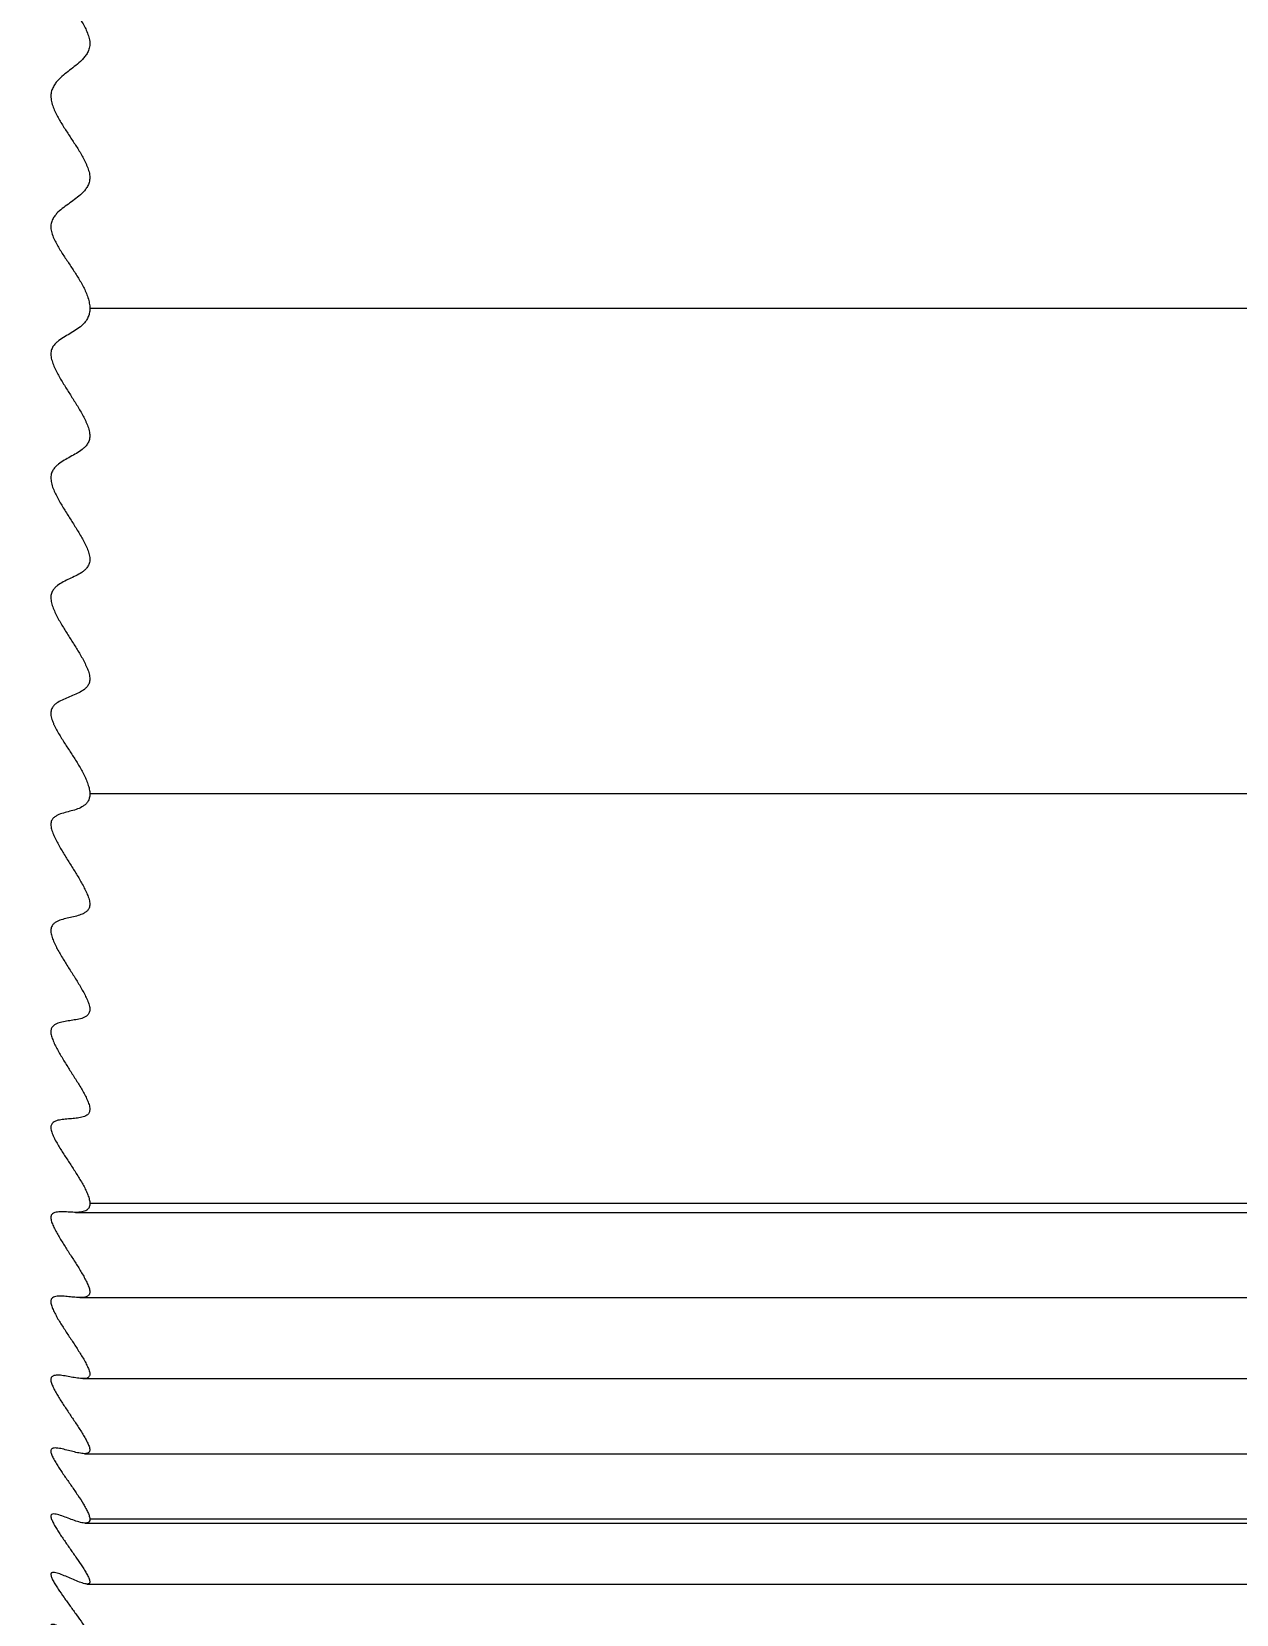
# Model space of a CAD drawing. Header units: millimetres. Extents: x -6909 to -4533, y -2578 to 782.
# Drawn here: x -5736.42 to -5726.48, y -1387.79 to -1374.73 of the extents above; entities that cross this region are included whole.
import ezdxf

# ---------------------------------------------------------------- set-up
doc = ezdxf.new("R2010")
doc.units = ezdxf.units.MM
doc.styles.get("Standard").update_dxf_attribs({"font": 'arial.ttf'})
doc.dimstyles.get("Standard").update_dxf_attribs({"dimtxt": 16, "dimasz": 16, "dimexe": 0.18, "dimexo": 0.0625, "dimgap": 3.5, "dimtad": 0, "dimdec": 1, "dimdsep": 46, "dimtxsty": 'Standard', "dimcen": 0.09, "dimclrd": 3, "dimclre": 3, "dimclrt": 3, "dimadec": 0, "dimazin": 0, "dimtfac": 1, "dimtdec": 1, "dimtofl": 0, "dimtmove": 0, "dimatfit": 3, "dimfxl": 1, "dimtolj": 1, "dimtzin": 0, "dimarcsym": 0})

# ---------------------------------------------------------------- blocks, each defined once
blk = doc.blocks.new('*D149')
at = {"color": 3, "lineweight": -2, "transparency": 16777216}
for p, q in [((-6187.414, -1340.747), (-6187.414, -1556.938)), ((-5712.014, -1367.113), (-5712.014, -1556.938)), ((-6171.414, -1556.758), (-5728.014, -1556.758))]:
    blk.add_line(p, q, dxfattribs=at)
at = {"color": 3, "lineweight": 18, "transparency": 16777216}
for points in [[(-6171.414, -1554.091), (-6171.414, -1559.425), (-6187.414, -1556.758)], [(-5728.014, -1554.091), (-5728.014, -1559.425), (-5712.014, -1556.758)]]:
    blk.add_solid(points, dxfattribs=at)
at = {"layer": 'Defpoints', "color": 0, "lineweight": 18, "transparency": 16777216}
for p in [(-6187.414, -1340.684), (-5712.014, -1367.051), (-5712.014, -1556.758)]:
    blk.add_point(p, dxfattribs=at)
at = {"color": 3, "lineweight": 18, "transparency": 16777216, "insert": (-6038.609, -1545.121), "char_height": 16, "attachment_point": 5}
blk.add_mtext('\\A1;475.4', dxfattribs=at)
blk = doc.blocks.new('*D152')
at = {"color": 3, "lineweight": -2, "transparency": 16777216}
for p, q in [((-5737.852, -1340.184), (-5502.888, -1340.184)), ((-5503.068, -1356.184), (-5503.068, -2140.98)), ((-5737.852, -2156.98), (-5502.888, -2156.98))]:
    blk.add_line(p, q, dxfattribs=at)
at = {"color": 3, "lineweight": 18, "transparency": 16777216}
for points in [[(-5505.735, -1356.184), (-5500.402, -1356.184), (-5503.068, -1340.184)], [(-5505.735, -2140.98), (-5500.402, -2140.98), (-5503.068, -2156.98)]]:
    blk.add_solid(points, dxfattribs=at)
at = {"layer": 'Defpoints', "color": 0, "lineweight": 18, "transparency": 16777216}
for p in [(-5737.914, -1340.184), (-5737.914, -2156.98), (-5503.068, -2156.98)]:
    blk.add_point(p, dxfattribs=at)
at = {"color": 3, "lineweight": 18, "transparency": 16777216, "insert": (-5515.474, -1748.582), "char_height": 16, "attachment_point": 5, "rotation": 90}
blk.add_mtext('\\A1;{\\fGulim|b0|i0|c129|p50;선반까지 높이 1000 ~ 1050}', dxfattribs=at)

msp = doc.modelspace()

# ---------------------------------------------------------------- linework, layer by layer
at = {"linetype": 'Continuous', "lineweight": 18}
for p, q in [((-5713.086, -1377.015), (-5735.943, -1377.015)), ((-5713.086, -1381.02), (-5735.943, -1381.02)), ((-5713.086, -1384.398), (-5735.943, -1384.398)), ((-5736.062, -1384.471), (-5712.969, -1384.471)), ((-5736.026, -1385.174), (-5713.005, -1385.174)), ((-5736.001, -1385.842), (-5713.029, -1385.842)), ((-5735.988, -1386.462), (-5713.04, -1386.462)), ((-5735.982, -1387.035), (-5713.049, -1387.035)), ((-5713.086, -1387.003), (-5735.943, -1387.003)), ((-5735.967, -1387.537), (-5713.064, -1387.537))]:
    msp.add_line(p, q, dxfattribs=at)
for points, knots in [([(-5761.822, -1673.464), (-5758.813, -1673.45), (-5752.228, -1673.065), (-5742.471, -1671.261), (-5733.022, -1668.362), (-5724.834, -1664.768), (-5717.89, -1660.795), (-5711.286, -1656.144), (-5704.847, -1650.563), (-5698.4, -1643.693), (-5692.426, -1636.019), (-5686.267, -1626.555), (-5680.221, -1615.081), (-5674.653, -1601.468), (-5670.213, -1586.862), (-5666.957, -1571.542), (-5664.832, -1555.773), (-5663.579, -1537.077), (-5663.741, -1515.543), (-5665.77, -1491.433), (-5669.388, -1467.721), (-5674.907, -1442.145), (-5682.706, -1414.993), (-5693.02, -1386.486), (-5705.562, -1357.199), (-5720.3, -1327.206), (-5737.048, -1296.498), (-5754.477, -1266.639), (-5772.163, -1237.419), (-5786.345, -1214.143), (-5796.875, -1196.575), (-5804.152, -1184.253), (-5811.828, -1170.976), (-5820.108, -1156.199), (-5826.289, -1144.658), (-5829.703, -1138.049), (-5830.256, -1136.972)], [0, 0, 0, 0, 0.0116386, 0.0256505, 0.0383834, 0.0498737, 0.0601415, 0.069166, 0.0808857, 0.0927518, 0.105033, 0.1177469, 0.1353745, 0.1537438, 0.1727746, 0.1923133, 0.2120438, 0.231928, 0.2619406, 0.2919928, 0.3218271, 0.3511643, 0.3894525, 0.4272049, 0.4645478, 0.5089071, 0.5527956, 0.596297, 0.6393368, 0.6817688, 0.6992341, 0.716669, 0.7357777, 0.7570906, 0.7805289, 0.785087, 0.785087, 0.785087, 0.785087]), ([(-5735.943, -1372.558), (-5735.943, -1372.574), (-5735.944, -1372.589), (-5735.949, -1372.61), (-5735.95, -1372.617), (-5735.954, -1372.631), (-5735.956, -1372.637), (-5735.964, -1372.656), (-5735.97, -1372.668), (-5735.982, -1372.691), (-5735.989, -1372.701), (-5736.011, -1372.731), (-5736.028, -1372.748), (-5736.061, -1372.781), (-5736.078, -1372.797), (-5736.113, -1372.827), (-5736.13, -1372.842), (-5736.165, -1372.872), (-5736.182, -1372.888), (-5736.206, -1372.914), (-5736.214, -1372.923), (-5736.229, -1372.942), (-5736.236, -1372.952), (-5736.249, -1372.974), (-5736.254, -1372.986), (-5736.26, -1373.006), (-5736.262, -1373.012), (-5736.264, -1373.027), (-5736.264, -1373.035), (-5736.264, -1373.05), (-5736.264, -1373.058), (-5736.262, -1373.074), (-5736.26, -1373.081), (-5736.255, -1373.105), (-5736.249, -1373.12), (-5736.238, -1373.15), (-5736.231, -1373.164), (-5736.217, -1373.192), (-5736.21, -1373.205), (-5736.194, -1373.232), (-5736.186, -1373.245), (-5736.17, -1373.271), (-5736.162, -1373.284), (-5736.137, -1373.322), (-5736.12, -1373.347), (-5736.086, -1373.398), (-5736.069, -1373.423), (-5736.036, -1373.474), (-5736.02, -1373.5), (-5735.997, -1373.54), (-5735.989, -1373.554), (-5735.979, -1373.575), (-5735.976, -1373.582), (-5735.969, -1373.597), (-5735.966, -1373.604), (-5735.957, -1373.627), (-5735.952, -1373.642), (-5735.947, -1373.665), (-5735.946, -1373.673), (-5735.944, -1373.689), (-5735.943, -1373.696), (-5735.943, -1373.712), (-5735.944, -1373.719), (-5735.946, -1373.733), (-5735.947, -1373.74), (-5735.951, -1373.754), (-5735.953, -1373.76), (-5735.958, -1373.772), (-5735.96, -1373.778), (-5735.969, -1373.795), (-5735.976, -1373.805), (-5735.99, -1373.824), (-5735.997, -1373.833), (-5736.02, -1373.859), (-5736.036, -1373.874), (-5736.07, -1373.904), (-5736.087, -1373.918), (-5736.12, -1373.947), (-5736.137, -1373.961), (-5736.17, -1373.991), (-5736.187, -1374.006), (-5736.209, -1374.032), (-5736.217, -1374.041), (-5736.23, -1374.059), (-5736.237, -1374.069), (-5736.249, -1374.092), (-5736.254, -1374.104), (-5736.26, -1374.123), (-5736.261, -1374.13), (-5736.264, -1374.145), (-5736.264, -1374.152), (-5736.265, -1374.167), (-5736.264, -1374.175), (-5736.263, -1374.191), (-5736.261, -1374.199), (-5736.258, -1374.214), (-5736.256, -1374.222), (-5736.251, -1374.238), (-5736.249, -1374.245), (-5736.24, -1374.268), (-5736.234, -1374.283), (-5736.22, -1374.312), (-5736.213, -1374.326), (-5736.19, -1374.367), (-5736.173, -1374.394), (-5736.14, -1374.446), (-5736.122, -1374.472), (-5736.088, -1374.524), (-5736.071, -1374.55), (-5736.037, -1374.602), (-5736.02, -1374.629), (-5735.997, -1374.67), (-5735.989, -1374.684), (-5735.975, -1374.713), (-5735.968, -1374.727), (-5735.957, -1374.758), (-5735.952, -1374.773), (-5735.946, -1374.796), (-5735.945, -1374.804), (-5735.943, -1374.82), (-5735.943, -1374.828), (-5735.943, -1374.843), (-5735.944, -1374.85), (-5735.946, -1374.864), (-5735.948, -1374.87), (-5735.952, -1374.883), (-5735.955, -1374.889), (-5735.96, -1374.901), (-5735.963, -1374.906), (-5735.972, -1374.922), (-5735.979, -1374.931), (-5735.993, -1374.949), (-5736.001, -1374.958), (-5736.025, -1374.982), (-5736.041, -1374.996), (-5736.075, -1375.023), (-5736.092, -1375.037), (-5736.127, -1375.063), (-5736.144, -1375.077), (-5736.177, -1375.105), (-5736.193, -1375.12), (-5736.216, -1375.145), (-5736.223, -1375.153), (-5736.233, -1375.167), (-5736.236, -1375.172), (-5736.242, -1375.183), (-5736.245, -1375.188), (-5736.251, -1375.199), (-5736.253, -1375.205), (-5736.257, -1375.217), (-5736.259, -1375.223), (-5736.262, -1375.237), (-5736.263, -1375.244), (-5736.264, -1375.258), (-5736.265, -1375.265), (-5736.263, -1375.288), (-5736.26, -1375.304), (-5736.252, -1375.335), (-5736.247, -1375.35), (-5736.235, -1375.38), (-5736.228, -1375.394), (-5736.214, -1375.423), (-5736.206, -1375.437), (-5736.183, -1375.478), (-5736.167, -1375.504), (-5736.133, -1375.557), (-5736.116, -1375.583), (-5736.082, -1375.635), (-5736.065, -1375.66), (-5736.032, -1375.713), (-5736.015, -1375.74), (-5735.993, -1375.781), (-5735.985, -1375.795), (-5735.975, -1375.817), (-5735.972, -1375.824), (-5735.966, -1375.839), (-5735.963, -1375.846), (-5735.957, -1375.861), (-5735.955, -1375.869), (-5735.95, -1375.884), (-5735.948, -1375.892), (-5735.945, -1375.907), (-5735.944, -1375.915), (-5735.943, -1375.93), (-5735.943, -1375.937), (-5735.944, -1375.951), (-5735.945, -1375.958), (-5735.947, -1375.971), (-5735.949, -1375.978), (-5735.955, -1375.996), (-5735.961, -1376.006), (-5735.973, -1376.026), (-5735.98, -1376.035), (-5735.994, -1376.051), (-5736.001, -1376.059), (-5736.025, -1376.081), (-5736.041, -1376.094), (-5736.074, -1376.12), (-5736.091, -1376.132), (-5736.124, -1376.156), (-5736.141, -1376.168), (-5736.174, -1376.193), (-5736.19, -1376.206), (-5736.213, -1376.229), (-5736.22, -1376.236), (-5736.234, -1376.253), (-5736.24, -1376.262), (-5736.249, -1376.277), (-5736.251, -1376.282), (-5736.256, -1376.293), (-5736.258, -1376.299), (-5736.262, -1376.312), (-5736.263, -1376.318), (-5736.264, -1376.328), (-5736.264, -1376.332), (-5736.264, -1376.339), (-5736.264, -1376.343), (-5736.264, -1376.354), (-5736.263, -1376.361), (-5736.26, -1376.376), (-5736.259, -1376.384), (-5736.252, -1376.407), (-5736.246, -1376.422), (-5736.233, -1376.451), (-5736.226, -1376.466), (-5736.211, -1376.493), (-5736.203, -1376.507), (-5736.179, -1376.547), (-5736.162, -1376.574), (-5736.128, -1376.625), (-5736.11, -1376.651), (-5736.076, -1376.703), (-5736.059, -1376.729), (-5736.026, -1376.782), (-5736.01, -1376.81), (-5735.988, -1376.852), (-5735.982, -1376.866), (-5735.969, -1376.896), (-5735.963, -1376.91), (-5735.956, -1376.933), (-5735.954, -1376.941), (-5735.95, -1376.956), (-5735.945, -1376.978), (-5735.943, -1377), (-5735.943, -1377.015)], [0, 0, 0, 0, 0.007813, 0.007813, 0.011719, 0.011719, 0.015625, 0.015625, 0.023438, 0.023438, 0.03125, 0.03125, 0.046875, 0.046875, 0.0625, 0.0625, 0.078125, 0.078125, 0.09375, 0.09375, 0.101563, 0.101563, 0.109375, 0.109375, 0.117188, 0.117188, 0.121094, 0.121094, 0.125, 0.125, 0.128906, 0.128906, 0.132813, 0.132813, 0.140625, 0.140625, 0.148438, 0.148438, 0.15625, 0.15625, 0.164063, 0.164063, 0.171875, 0.171875, 0.1875, 0.1875, 0.203125, 0.203125, 0.21875, 0.21875, 0.226563, 0.226563, 0.230469, 0.230469, 0.234375, 0.234375, 0.242188, 0.242188, 0.246094, 0.246094, 0.25, 0.25, 0.253906, 0.253906, 0.257813, 0.257813, 0.261719, 0.261719, 0.265625, 0.265625, 0.273438, 0.273438, 0.28125, 0.28125, 0.296875, 0.296875, 0.3125, 0.3125, 0.328125, 0.328125, 0.34375, 0.34375, 0.351563, 0.351563, 0.359375, 0.359375, 0.367188, 0.367188, 0.371094, 0.371094, 0.375, 0.375, 0.378906, 0.378906, 0.382813, 0.382813, 0.386719, 0.386719, 0.390625, 0.390625, 0.398438, 0.398438, 0.40625, 0.40625, 0.421875, 0.421875, 0.4375, 0.4375, 0.453125, 0.453125, 0.46875, 0.46875, 0.476563, 0.476563, 0.484375, 0.484375, 0.492188, 0.492188, 0.496094, 0.496094, 0.5, 0.5, 0.503906, 0.503906, 0.507813, 0.507813, 0.511719, 0.511719, 0.515625, 0.515625, 0.523438, 0.523438, 0.53125, 0.53125, 0.546875, 0.546875, 0.5625, 0.5625, 0.578125, 0.578125, 0.59375, 0.59375, 0.601563, 0.601563, 0.605469, 0.605469, 0.609375, 0.609375, 0.613281, 0.613281, 0.617188, 0.617188, 0.621094, 0.621094, 0.625, 0.625, 0.632813, 0.632813, 0.640625, 0.640625, 0.648438, 0.648438, 0.65625, 0.65625, 0.671875, 0.671875, 0.6875, 0.6875, 0.703125, 0.703125, 0.71875, 0.71875, 0.726563, 0.726563, 0.730469, 0.730469, 0.734375, 0.734375, 0.738281, 0.738281, 0.742188, 0.742188, 0.746094, 0.746094, 0.75, 0.75, 0.753906, 0.753906, 0.757813, 0.757813, 0.765625, 0.765625, 0.773438, 0.773438, 0.78125, 0.78125, 0.796875, 0.796875, 0.8125, 0.8125, 0.828125, 0.828125, 0.84375, 0.84375, 0.851563, 0.851563, 0.859375, 0.859375, 0.863281, 0.863281, 0.867188, 0.867188, 0.871094, 0.871094, 0.873047, 0.873047, 0.875, 0.875, 0.878906, 0.878906, 0.882813, 0.882813, 0.890625, 0.890625, 0.898438, 0.898438, 0.90625, 0.90625, 0.921875, 0.921875, 0.9375, 0.9375, 0.953125, 0.953125, 0.96875, 0.96875, 0.976563, 0.976563, 0.984375, 0.984375, 0.988281, 0.988281, 0.992187, 1, 1, 1, 1]), ([(-5766.329, -1660.615), (-5763.011, -1660.677), (-5752.965, -1660.322), (-5739.859, -1657.447), (-5727.185, -1651.564), (-5717.718, -1645.113), (-5708.382, -1636.001), (-5699.632, -1624.304), (-5691.68, -1609.889), (-5683.734, -1589.826), (-5677.624, -1562.339), (-5675.571, -1527.114), (-5678.431, -1488.225), (-5687.143, -1442.259), (-5699.475, -1404.568), (-5709.369, -1380.676), (-5711.88, -1374.885)], [0, 0, 0, 0, 0.040007, 0.121635, 0.164081, 0.210065, 0.257195, 0.308252, 0.359309, 0.414622, 0.503966, 0.600755, 0.697545, 0.8024, 0.951783, 1, 1, 1, 1]), ([(-5711.66, -1376.135), (-5710.985, -1377.703), (-5706.502, -1388.248), (-5698.763, -1408.171), (-5690.519, -1434.181), (-5684.453, -1458.724), (-5680.23, -1481.59), (-5677.457, -1505.016), (-5676.512, -1526.067), (-5676.988, -1544.417), (-5678.376, -1559.908), (-5680.835, -1575.024), (-5684.432, -1589.529), (-5689.198, -1603.152), (-5695.011, -1615.648), (-5701.728, -1626.83), (-5709.209, -1636.508), (-5716.212, -1643.426), (-5722.577, -1648.333), (-5728.417, -1651.992), (-5735.53, -1655.416), (-5743.994, -1658.265), (-5753.505, -1660.139), (-5760.178, -1660.57), (-5763.569, -1660.562)], [0, 0, 0, 0, 0.01527, 0.102472, 0.190798, 0.258203, 0.327191, 0.397145, 0.467276, 0.513749, 0.559741, 0.605081, 0.649549, 0.692474, 0.73365, 0.772821, 0.809744, 0.844329, 0.862452, 0.883767, 0.908335, 0.9363, 0.967902, 1, 1, 1, 1]), ([(-5735.943, -1377.015), (-5735.943, -1377.029), (-5735.944, -1377.043), (-5735.949, -1377.062), (-5735.95, -1377.068), (-5735.954, -1377.079), (-5735.956, -1377.085), (-5735.964, -1377.101), (-5735.97, -1377.111), (-5735.982, -1377.128), (-5735.989, -1377.137), (-5736.012, -1377.159), (-5736.028, -1377.172), (-5736.061, -1377.195), (-5736.078, -1377.206), (-5736.113, -1377.226), (-5736.13, -1377.236), (-5736.165, -1377.256), (-5736.182, -1377.267), (-5736.206, -1377.285), (-5736.214, -1377.292), (-5736.229, -1377.306), (-5736.236, -1377.314), (-5736.249, -1377.332), (-5736.254, -1377.341), (-5736.26, -1377.358), (-5736.262, -1377.364), (-5736.264, -1377.377), (-5736.264, -1377.384), (-5736.264, -1377.398), (-5736.264, -1377.406), (-5736.262, -1377.421), (-5736.26, -1377.428), (-5736.254, -1377.451), (-5736.249, -1377.466), (-5736.237, -1377.495), (-5736.231, -1377.51), (-5736.217, -1377.538), (-5736.209, -1377.552), (-5736.194, -1377.58), (-5736.186, -1377.594), (-5736.17, -1377.621), (-5736.161, -1377.635), (-5736.136, -1377.675), (-5736.119, -1377.702), (-5736.086, -1377.755), (-5736.069, -1377.782), (-5736.035, -1377.836), (-5736.019, -1377.864), (-5735.996, -1377.905), (-5735.989, -1377.92), (-5735.979, -1377.941), (-5735.975, -1377.948), (-5735.969, -1377.963), (-5735.966, -1377.97), (-5735.957, -1377.993), (-5735.952, -1378.008), (-5735.945, -1378.038), (-5735.943, -1378.052), (-5735.943, -1378.073), (-5735.944, -1378.08), (-5735.946, -1378.092), (-5735.947, -1378.098), (-5735.953, -1378.115), (-5735.958, -1378.125), (-5735.97, -1378.143), (-5735.976, -1378.151), (-5735.99, -1378.165), (-5735.998, -1378.172), (-5736.021, -1378.19), (-5736.037, -1378.2), (-5736.07, -1378.22), (-5736.087, -1378.229), (-5736.121, -1378.248), (-5736.138, -1378.257), (-5736.171, -1378.277), (-5736.187, -1378.287), (-5736.21, -1378.305), (-5736.217, -1378.312), (-5736.231, -1378.326), (-5736.238, -1378.334), (-5736.246, -1378.347), (-5736.249, -1378.352), (-5736.254, -1378.362), (-5736.259, -1378.372), (-5736.262, -1378.384), (-5736.264, -1378.396), (-5736.264, -1378.403), (-5736.265, -1378.417), (-5736.264, -1378.424), (-5736.262, -1378.439), (-5736.261, -1378.446), (-5736.257, -1378.461), (-5736.255, -1378.469), (-5736.251, -1378.484), (-5736.248, -1378.491), (-5736.239, -1378.514), (-5736.233, -1378.528), (-5736.219, -1378.557), (-5736.212, -1378.572), (-5736.189, -1378.614), (-5736.172, -1378.642), (-5736.139, -1378.697), (-5736.121, -1378.724), (-5736.087, -1378.778), (-5736.07, -1378.805), (-5736.036, -1378.86), (-5736.019, -1378.888), (-5735.996, -1378.93), (-5735.988, -1378.944), (-5735.974, -1378.974), (-5735.967, -1378.988), (-5735.956, -1379.018), (-5735.951, -1379.033), (-5735.946, -1379.055), (-5735.945, -1379.063), (-5735.943, -1379.077), (-5735.943, -1379.084), (-5735.943, -1379.097), (-5735.944, -1379.104), (-5735.947, -1379.115), (-5735.949, -1379.121), (-5735.953, -1379.131), (-5735.955, -1379.136), (-5735.961, -1379.145), (-5735.964, -1379.149), (-5735.973, -1379.161), (-5735.98, -1379.168), (-5735.994, -1379.181), (-5736.002, -1379.187), (-5736.026, -1379.203), (-5736.043, -1379.212), (-5736.076, -1379.229), (-5736.094, -1379.237), (-5736.128, -1379.253), (-5736.145, -1379.261), (-5736.178, -1379.279), (-5736.194, -1379.289), (-5736.217, -1379.306), (-5736.224, -1379.313), (-5736.234, -1379.323), (-5736.237, -1379.327), (-5736.243, -1379.335), (-5736.246, -1379.339), (-5736.252, -1379.348), (-5736.254, -1379.352), (-5736.258, -1379.362), (-5736.26, -1379.368), (-5736.263, -1379.379), (-5736.264, -1379.385), (-5736.265, -1379.398), (-5736.265, -1379.404), (-5736.263, -1379.418), (-5736.262, -1379.425), (-5736.26, -1379.44), (-5736.258, -1379.447), (-5736.251, -1379.469), (-5736.246, -1379.484), (-5736.234, -1379.513), (-5736.227, -1379.528), (-5736.213, -1379.556), (-5736.205, -1379.571), (-5736.182, -1379.612), (-5736.165, -1379.64), (-5736.132, -1379.694), (-5736.115, -1379.721), (-5736.08, -1379.775), (-5736.063, -1379.802), (-5736.03, -1379.856), (-5736.014, -1379.883), (-5735.991, -1379.925), (-5735.984, -1379.939), (-5735.974, -1379.961), (-5735.971, -1379.968), (-5735.964, -1379.983), (-5735.962, -1379.99), (-5735.956, -1380.004), (-5735.954, -1380.012), (-5735.949, -1380.026), (-5735.948, -1380.034), (-5735.945, -1380.048), (-5735.944, -1380.055), (-5735.943, -1380.068), (-5735.943, -1380.075), (-5735.944, -1380.087), (-5735.945, -1380.093), (-5735.948, -1380.104), (-5735.95, -1380.109), (-5735.956, -1380.123), (-5735.962, -1380.131), (-5735.974, -1380.145), (-5735.981, -1380.152), (-5735.995, -1380.163), (-5736.003, -1380.168), (-5736.026, -1380.182), (-5736.042, -1380.19), (-5736.076, -1380.205), (-5736.093, -1380.211), (-5736.126, -1380.225), (-5736.143, -1380.232), (-5736.176, -1380.247), (-5736.192, -1380.255), (-5736.215, -1380.269), (-5736.222, -1380.274), (-5736.235, -1380.286), (-5736.242, -1380.293), (-5736.25, -1380.304), (-5736.253, -1380.309), (-5736.257, -1380.318), (-5736.259, -1380.322), (-5736.262, -1380.333), (-5736.263, -1380.338), (-5736.265, -1380.35), (-5736.265, -1380.356), (-5736.264, -1380.369), (-5736.263, -1380.376), (-5736.26, -1380.39), (-5736.258, -1380.398), (-5736.253, -1380.412), (-5736.251, -1380.419), (-5736.245, -1380.433), (-5736.242, -1380.441), (-5736.232, -1380.462), (-5736.225, -1380.476), (-5736.21, -1380.503), (-5736.202, -1380.517), (-5736.178, -1380.558), (-5736.161, -1380.585), (-5736.127, -1380.638), (-5736.109, -1380.664), (-5736.075, -1380.718), (-5736.058, -1380.744), (-5736.025, -1380.798), (-5736.01, -1380.826), (-5735.988, -1380.868), (-5735.981, -1380.882), (-5735.969, -1380.91), (-5735.963, -1380.924), (-5735.954, -1380.953), (-5735.95, -1380.967), (-5735.944, -1380.994), (-5735.943, -1381.007), (-5735.943, -1381.02)], [0, 0, 0, 0, 0.007813, 0.007813, 0.011719, 0.011719, 0.015625, 0.015625, 0.023438, 0.023438, 0.03125, 0.03125, 0.046875, 0.046875, 0.0625, 0.0625, 0.078125, 0.078125, 0.09375, 0.09375, 0.101563, 0.101563, 0.109375, 0.109375, 0.117188, 0.117188, 0.121094, 0.121094, 0.125, 0.125, 0.128906, 0.128906, 0.132813, 0.132813, 0.140625, 0.140625, 0.148438, 0.148438, 0.15625, 0.15625, 0.164063, 0.164063, 0.171875, 0.171875, 0.1875, 0.1875, 0.203125, 0.203125, 0.21875, 0.21875, 0.226563, 0.226563, 0.230469, 0.230469, 0.234375, 0.234375, 0.242188, 0.242188, 0.25, 0.25, 0.253906, 0.253906, 0.257813, 0.257813, 0.265625, 0.265625, 0.273438, 0.273438, 0.28125, 0.28125, 0.296875, 0.296875, 0.3125, 0.3125, 0.328125, 0.328125, 0.34375, 0.34375, 0.351563, 0.351563, 0.359375, 0.359375, 0.363281, 0.363281, 0.367188, 0.371094, 0.371094, 0.375, 0.375, 0.378906, 0.378906, 0.382813, 0.382813, 0.386719, 0.386719, 0.390625, 0.390625, 0.398438, 0.398438, 0.40625, 0.40625, 0.421875, 0.421875, 0.4375, 0.4375, 0.453125, 0.453125, 0.46875, 0.46875, 0.476563, 0.476563, 0.484375, 0.484375, 0.492188, 0.492188, 0.496094, 0.496094, 0.5, 0.5, 0.503906, 0.503906, 0.507813, 0.507813, 0.511719, 0.511719, 0.515625, 0.515625, 0.523438, 0.523438, 0.53125, 0.53125, 0.546875, 0.546875, 0.5625, 0.5625, 0.578125, 0.578125, 0.59375, 0.59375, 0.601562, 0.601562, 0.605469, 0.605469, 0.609375, 0.609375, 0.613281, 0.613281, 0.617187, 0.617187, 0.621094, 0.621094, 0.625, 0.625, 0.628906, 0.628906, 0.632812, 0.632812, 0.640625, 0.640625, 0.648437, 0.648437, 0.65625, 0.65625, 0.671875, 0.671875, 0.6875, 0.6875, 0.703125, 0.703125, 0.71875, 0.71875, 0.726562, 0.726562, 0.730469, 0.730469, 0.734375, 0.734375, 0.738281, 0.738281, 0.742187, 0.742187, 0.746094, 0.746094, 0.75, 0.75, 0.753906, 0.753906, 0.757812, 0.757812, 0.765625, 0.765625, 0.773437, 0.773437, 0.78125, 0.78125, 0.796875, 0.796875, 0.8125, 0.8125, 0.828125, 0.828125, 0.84375, 0.84375, 0.851562, 0.851562, 0.859375, 0.859375, 0.863281, 0.863281, 0.867187, 0.867187, 0.871094, 0.871094, 0.875, 0.875, 0.878906, 0.878906, 0.882812, 0.882812, 0.886719, 0.886719, 0.890625, 0.890625, 0.898437, 0.898437, 0.90625, 0.90625, 0.921875, 0.921875, 0.9375, 0.9375, 0.953125, 0.953125, 0.96875, 0.96875, 0.976563, 0.976563, 0.984375, 0.984375, 0.992188, 0.992188, 1, 1, 1, 1]), ([(-5735.943, -1381.02), (-5735.943, -1381.032), (-5735.944, -1381.044), (-5735.949, -1381.059), (-5735.95, -1381.064), (-5735.954, -1381.074), (-5735.956, -1381.078), (-5735.964, -1381.09), (-5735.97, -1381.097), (-5735.982, -1381.11), (-5735.989, -1381.115), (-5736.011, -1381.13), (-5736.027, -1381.137), (-5736.061, -1381.15), (-5736.078, -1381.155), (-5736.113, -1381.164), (-5736.13, -1381.169), (-5736.165, -1381.178), (-5736.182, -1381.183), (-5736.206, -1381.193), (-5736.214, -1381.197), (-5736.229, -1381.206), (-5736.236, -1381.211), (-5736.249, -1381.224), (-5736.254, -1381.231), (-5736.26, -1381.244), (-5736.262, -1381.249), (-5736.264, -1381.259), (-5736.264, -1381.265), (-5736.264, -1381.277), (-5736.264, -1381.284), (-5736.262, -1381.297), (-5736.26, -1381.304), (-5736.255, -1381.325), (-5736.249, -1381.339), (-5736.238, -1381.367), (-5736.231, -1381.382), (-5736.217, -1381.409), (-5736.21, -1381.423), (-5736.194, -1381.451), (-5736.186, -1381.465), (-5736.17, -1381.492), (-5736.162, -1381.506), (-5736.137, -1381.547), (-5736.12, -1381.574), (-5736.086, -1381.628), (-5736.069, -1381.655), (-5736.036, -1381.709), (-5736.02, -1381.737), (-5735.997, -1381.778), (-5735.99, -1381.792), (-5735.979, -1381.813), (-5735.976, -1381.82), (-5735.969, -1381.834), (-5735.966, -1381.841), (-5735.958, -1381.862), (-5735.953, -1381.876), (-5735.947, -1381.897), (-5735.946, -1381.904), (-5735.944, -1381.917), (-5735.943, -1381.923), (-5735.943, -1381.935), (-5735.944, -1381.941), (-5735.945, -1381.951), (-5735.947, -1381.956), (-5735.951, -1381.965), (-5735.953, -1381.969), (-5735.958, -1381.976), (-5735.96, -1381.98), (-5735.969, -1381.989), (-5735.976, -1381.994), (-5735.99, -1382.003), (-5735.997, -1382.007), (-5736.02, -1382.017), (-5736.036, -1382.022), (-5736.069, -1382.031), (-5736.086, -1382.035), (-5736.12, -1382.043), (-5736.137, -1382.046), (-5736.17, -1382.055), (-5736.186, -1382.06), (-5736.209, -1382.07), (-5736.216, -1382.074), (-5736.23, -1382.082), (-5736.237, -1382.087), (-5736.249, -1382.099), (-5736.254, -1382.106), (-5736.26, -1382.119), (-5736.261, -1382.124), (-5736.263, -1382.134), (-5736.264, -1382.139), (-5736.265, -1382.151), (-5736.264, -1382.157), (-5736.263, -1382.169), (-5736.261, -1382.176), (-5736.258, -1382.19), (-5736.256, -1382.197), (-5736.251, -1382.21), (-5736.249, -1382.217), (-5736.24, -1382.239), (-5736.234, -1382.253), (-5736.22, -1382.281), (-5736.213, -1382.295), (-5736.19, -1382.336), (-5736.173, -1382.364), (-5736.14, -1382.419), (-5736.123, -1382.446), (-5736.088, -1382.5), (-5736.071, -1382.527), (-5736.037, -1382.582), (-5736.021, -1382.609), (-5735.997, -1382.651), (-5735.99, -1382.665), (-5735.975, -1382.693), (-5735.969, -1382.707), (-5735.957, -1382.735), (-5735.952, -1382.749), (-5735.946, -1382.769), (-5735.945, -1382.776), (-5735.943, -1382.788), (-5735.943, -1382.794), (-5735.943, -1382.806), (-5735.944, -1382.811), (-5735.946, -1382.82), (-5735.948, -1382.825), (-5735.952, -1382.833), (-5735.954, -1382.836), (-5735.96, -1382.843), (-5735.963, -1382.845), (-5735.972, -1382.853), (-5735.979, -1382.858), (-5735.993, -1382.865), (-5736.001, -1382.868), (-5736.024, -1382.876), (-5736.041, -1382.879), (-5736.075, -1382.885), (-5736.092, -1382.888), (-5736.126, -1382.893), (-5736.143, -1382.895), (-5736.177, -1382.902), (-5736.193, -1382.906), (-5736.215, -1382.914), (-5736.223, -1382.918), (-5736.233, -1382.924), (-5736.236, -1382.926), (-5736.242, -1382.931), (-5736.245, -1382.934), (-5736.25, -1382.94), (-5736.253, -1382.943), (-5736.257, -1382.95), (-5736.259, -1382.954), (-5736.262, -1382.962), (-5736.263, -1382.967), (-5736.264, -1382.977), (-5736.265, -1382.983), (-5736.263, -1383), (-5736.261, -1383.013), (-5736.252, -1383.04), (-5736.247, -1383.053), (-5736.235, -1383.081), (-5736.228, -1383.095), (-5736.214, -1383.122), (-5736.207, -1383.136), (-5736.183, -1383.176), (-5736.167, -1383.203), (-5736.134, -1383.257), (-5736.117, -1383.284), (-5736.083, -1383.337), (-5736.066, -1383.364), (-5736.032, -1383.417), (-5736.016, -1383.444), (-5735.993, -1383.485), (-5735.986, -1383.498), (-5735.976, -1383.519), (-5735.972, -1383.525), (-5735.966, -1383.539), (-5735.963, -1383.546), (-5735.955, -1383.566), (-5735.95, -1383.579), (-5735.945, -1383.598), (-5735.944, -1383.605), (-5735.943, -1383.616), (-5735.943, -1383.622), (-5735.944, -1383.632), (-5735.945, -1383.637), (-5735.947, -1383.645), (-5735.949, -1383.649), (-5735.955, -1383.659), (-5735.96, -1383.665), (-5735.973, -1383.674), (-5735.979, -1383.677), (-5735.994, -1383.683), (-5736.001, -1383.685), (-5736.024, -1383.691), (-5736.04, -1383.694), (-5736.073, -1383.697), (-5736.09, -1383.698), (-5736.124, -1383.701), (-5736.141, -1383.702), (-5736.174, -1383.706), (-5736.19, -1383.708), (-5736.213, -1383.714), (-5736.22, -1383.716), (-5736.234, -1383.722), (-5736.24, -1383.726), (-5736.248, -1383.733), (-5736.251, -1383.735), (-5736.256, -1383.741), (-5736.258, -1383.744), (-5736.261, -1383.752), (-5736.263, -1383.756), (-5736.264, -1383.762), (-5736.264, -1383.765), (-5736.264, -1383.77), (-5736.264, -1383.772), (-5736.264, -1383.786), (-5736.261, -1383.798), (-5736.252, -1383.824), (-5736.247, -1383.838), (-5736.234, -1383.864), (-5736.227, -1383.878), (-5736.211, -1383.905), (-5736.204, -1383.918), (-5736.179, -1383.958), (-5736.162, -1383.985), (-5736.128, -1384.037), (-5736.11, -1384.064), (-5736.076, -1384.116), (-5736.059, -1384.143), (-5736.034, -1384.183), (-5736.026, -1384.196), (-5736.011, -1384.222), (-5736.003, -1384.236), (-5735.988, -1384.262), (-5735.982, -1384.276), (-5735.969, -1384.302), (-5735.964, -1384.315), (-5735.956, -1384.334), (-5735.954, -1384.341), (-5735.95, -1384.353), (-5735.947, -1384.365), (-5735.945, -1384.377), (-5735.943, -1384.388), (-5735.943, -1384.393), (-5735.943, -1384.398)], [0, 0, 0, 0, 0.007812, 0.007812, 0.011719, 0.011719, 0.015625, 0.015625, 0.023437, 0.023437, 0.03125, 0.03125, 0.046875, 0.046875, 0.0625, 0.0625, 0.078125, 0.078125, 0.09375, 0.09375, 0.101562, 0.101562, 0.109375, 0.109375, 0.117187, 0.117187, 0.121094, 0.121094, 0.125, 0.125, 0.128906, 0.128906, 0.132812, 0.132812, 0.140625, 0.140625, 0.148437, 0.148437, 0.15625, 0.15625, 0.164062, 0.164062, 0.171875, 0.171875, 0.1875, 0.1875, 0.203125, 0.203125, 0.21875, 0.21875, 0.226562, 0.226562, 0.230469, 0.230469, 0.234375, 0.234375, 0.242187, 0.242187, 0.246094, 0.246094, 0.25, 0.25, 0.253906, 0.253906, 0.257812, 0.257812, 0.261719, 0.261719, 0.265625, 0.265625, 0.273437, 0.273437, 0.28125, 0.28125, 0.296875, 0.296875, 0.3125, 0.3125, 0.328125, 0.328125, 0.34375, 0.34375, 0.351562, 0.351562, 0.359375, 0.359375, 0.367187, 0.367187, 0.371094, 0.371094, 0.375, 0.375, 0.378906, 0.378906, 0.382812, 0.382812, 0.386719, 0.386719, 0.390625, 0.390625, 0.398437, 0.398437, 0.40625, 0.40625, 0.421875, 0.421875, 0.4375, 0.4375, 0.453125, 0.453125, 0.46875, 0.46875, 0.476562, 0.476562, 0.484375, 0.484375, 0.492187, 0.492187, 0.496094, 0.496094, 0.5, 0.5, 0.503906, 0.503906, 0.507812, 0.507812, 0.511719, 0.511719, 0.515625, 0.515625, 0.523437, 0.523437, 0.53125, 0.53125, 0.546875, 0.546875, 0.5625, 0.5625, 0.578125, 0.578125, 0.59375, 0.59375, 0.601562, 0.601562, 0.605469, 0.605469, 0.609375, 0.609375, 0.613281, 0.613281, 0.617187, 0.617187, 0.621094, 0.621094, 0.625, 0.625, 0.632812, 0.632812, 0.640625, 0.640625, 0.648437, 0.648437, 0.65625, 0.65625, 0.671875, 0.671875, 0.6875, 0.6875, 0.703125, 0.703125, 0.71875, 0.71875, 0.726562, 0.726562, 0.730469, 0.730469, 0.734375, 0.734375, 0.742187, 0.742187, 0.746094, 0.746094, 0.75, 0.75, 0.753906, 0.753906, 0.757812, 0.757812, 0.765625, 0.765625, 0.773437, 0.773437, 0.78125, 0.78125, 0.796875, 0.796875, 0.8125, 0.8125, 0.828125, 0.828125, 0.84375, 0.84375, 0.851562, 0.851562, 0.859375, 0.859375, 0.863281, 0.863281, 0.867187, 0.867187, 0.871094, 0.871094, 0.873047, 0.873047, 0.875, 0.875, 0.882812, 0.882812, 0.890625, 0.890625, 0.898437, 0.898437, 0.90625, 0.90625, 0.921875, 0.921875, 0.9375, 0.9375, 0.953125, 0.953125, 0.960937, 0.960937, 0.96875, 0.96875, 0.976562, 0.976562, 0.984375, 0.984375, 0.988281, 0.988281, 0.992187, 0.996094, 0.996094, 1, 1, 1, 1]), ([(-5735.943, -1384.398), (-5735.943, -1384.409), (-5735.944, -1384.418), (-5735.949, -1384.429), (-5735.95, -1384.433), (-5735.954, -1384.439), (-5735.956, -1384.442), (-5735.964, -1384.45), (-5735.97, -1384.454), (-5735.982, -1384.461), (-5735.989, -1384.463), (-5736.011, -1384.469), (-5736.028, -1384.471), (-5736.061, -1384.472), (-5736.078, -1384.471), (-5736.113, -1384.469), (-5736.13, -1384.468), (-5736.165, -1384.467), (-5736.182, -1384.466), (-5736.206, -1384.468), (-5736.214, -1384.469), (-5736.229, -1384.472), (-5736.236, -1384.474), (-5736.249, -1384.48), (-5736.254, -1384.485), (-5736.26, -1384.494), (-5736.262, -1384.497), (-5736.264, -1384.505), (-5736.264, -1384.509), (-5736.264, -1384.519), (-5736.264, -1384.524), (-5736.262, -1384.536), (-5736.26, -1384.542), (-5736.255, -1384.56), (-5736.249, -1384.573), (-5736.238, -1384.599), (-5736.231, -1384.612), (-5736.217, -1384.638), (-5736.21, -1384.651), (-5736.194, -1384.677), (-5736.186, -1384.691), (-5736.17, -1384.717), (-5736.162, -1384.73), (-5736.137, -1384.769), (-5736.12, -1384.796), (-5736.086, -1384.848), (-5736.069, -1384.874), (-5736.036, -1384.927), (-5736.02, -1384.953), (-5735.997, -1384.992), (-5735.99, -1385.005), (-5735.979, -1385.025), (-5735.976, -1385.031), (-5735.969, -1385.044), (-5735.966, -1385.051), (-5735.958, -1385.07), (-5735.953, -1385.083), (-5735.947, -1385.1), (-5735.946, -1385.106), (-5735.944, -1385.117), (-5735.943, -1385.122), (-5735.943, -1385.132), (-5735.944, -1385.136), (-5735.945, -1385.144), (-5735.947, -1385.147), (-5735.951, -1385.153), (-5735.953, -1385.156), (-5735.958, -1385.16), (-5735.96, -1385.162), (-5735.969, -1385.167), (-5735.976, -1385.169), (-5735.99, -1385.172), (-5735.997, -1385.173), (-5736.02, -1385.175), (-5736.036, -1385.174), (-5736.07, -1385.172), (-5736.086, -1385.17), (-5736.12, -1385.167), (-5736.137, -1385.165), (-5736.17, -1385.162), (-5736.186, -1385.162), (-5736.209, -1385.163), (-5736.216, -1385.164), (-5736.23, -1385.167), (-5736.237, -1385.169), (-5736.249, -1385.175), (-5736.254, -1385.179), (-5736.26, -1385.187), (-5736.261, -1385.19), (-5736.264, -1385.197), (-5736.264, -1385.201), (-5736.265, -1385.21), (-5736.264, -1385.215), (-5736.263, -1385.226), (-5736.261, -1385.231), (-5736.258, -1385.243), (-5736.256, -1385.249), (-5736.251, -1385.261), (-5736.249, -1385.267), (-5736.24, -1385.286), (-5736.234, -1385.299), (-5736.22, -1385.325), (-5736.213, -1385.338), (-5736.19, -1385.377), (-5736.173, -1385.403), (-5736.14, -1385.455), (-5736.123, -1385.481), (-5736.088, -1385.533), (-5736.071, -1385.559), (-5736.037, -1385.612), (-5736.02, -1385.638), (-5735.997, -1385.677), (-5735.989, -1385.69), (-5735.975, -1385.716), (-5735.968, -1385.729), (-5735.957, -1385.754), (-5735.952, -1385.766), (-5735.946, -1385.783), (-5735.945, -1385.788), (-5735.943, -1385.799), (-5735.943, -1385.803), (-5735.943, -1385.812), (-5735.944, -1385.816), (-5735.946, -1385.822), (-5735.948, -1385.825), (-5735.952, -1385.83), (-5735.955, -1385.832), (-5735.96, -1385.835), (-5735.963, -1385.837), (-5735.972, -1385.84), (-5735.979, -1385.841), (-5735.993, -1385.843), (-5736.001, -1385.843), (-5736.025, -1385.842), (-5736.041, -1385.839), (-5736.075, -1385.834), (-5736.092, -1385.831), (-5736.126, -1385.824), (-5736.143, -1385.821), (-5736.177, -1385.816), (-5736.193, -1385.814), (-5736.216, -1385.814), (-5736.223, -1385.815), (-5736.233, -1385.816), (-5736.236, -1385.817), (-5736.242, -1385.819), (-5736.245, -1385.82), (-5736.251, -1385.823), (-5736.253, -1385.825), (-5736.257, -1385.829), (-5736.259, -1385.831), (-5736.262, -1385.837), (-5736.263, -1385.84), (-5736.264, -1385.848), (-5736.265, -1385.852), (-5736.263, -1385.865), (-5736.261, -1385.876), (-5736.252, -1385.899), (-5736.247, -1385.911), (-5736.235, -1385.935), (-5736.228, -1385.948), (-5736.214, -1385.973), (-5736.207, -1385.985), (-5736.183, -1386.023), (-5736.167, -1386.049), (-5736.133, -1386.099), (-5736.116, -1386.125), (-5736.082, -1386.175), (-5736.065, -1386.201), (-5736.032, -1386.251), (-5736.016, -1386.276), (-5735.993, -1386.314), (-5735.986, -1386.326), (-5735.975, -1386.345), (-5735.972, -1386.351), (-5735.966, -1386.363), (-5735.963, -1386.369), (-5735.955, -1386.387), (-5735.95, -1386.398), (-5735.945, -1386.414), (-5735.944, -1386.419), (-5735.943, -1386.428), (-5735.943, -1386.432), (-5735.944, -1386.439), (-5735.945, -1386.442), (-5735.947, -1386.448), (-5735.949, -1386.45), (-5735.955, -1386.456), (-5735.961, -1386.458), (-5735.973, -1386.461), (-5735.979, -1386.462), (-5735.994, -1386.462), (-5736.001, -1386.461), (-5736.024, -1386.458), (-5736.04, -1386.455), (-5736.074, -1386.447), (-5736.09, -1386.443), (-5736.124, -1386.434), (-5736.141, -1386.43), (-5736.174, -1386.422), (-5736.19, -1386.418), (-5736.213, -1386.416), (-5736.22, -1386.415), (-5736.234, -1386.415), (-5736.24, -1386.416), (-5736.249, -1386.418), (-5736.251, -1386.419), (-5736.256, -1386.422), (-5736.258, -1386.424), (-5736.261, -1386.428), (-5736.263, -1386.431), (-5736.264, -1386.435), (-5736.264, -1386.437), (-5736.264, -1386.441), (-5736.264, -1386.442), (-5736.264, -1386.449), (-5736.263, -1386.453), (-5736.261, -1386.463), (-5736.259, -1386.468), (-5736.252, -1386.485), (-5736.246, -1386.496), (-5736.234, -1386.52), (-5736.226, -1386.532), (-5736.211, -1386.557), (-5736.203, -1386.569), (-5736.179, -1386.606), (-5736.162, -1386.631), (-5736.128, -1386.68), (-5736.11, -1386.705), (-5736.076, -1386.755), (-5736.059, -1386.78), (-5736.026, -1386.829), (-5736.01, -1386.853), (-5735.989, -1386.889), (-5735.982, -1386.901), (-5735.969, -1386.925), (-5735.963, -1386.936), (-5735.956, -1386.952), (-5735.954, -1386.958), (-5735.95, -1386.968), (-5735.947, -1386.978), (-5735.945, -1386.987), (-5735.943, -1386.995), (-5735.943, -1386.999), (-5735.943, -1387.003)], [0, 0, 0, 0, 0.007812, 0.007812, 0.011719, 0.011719, 0.015625, 0.015625, 0.023437, 0.023437, 0.03125, 0.03125, 0.046875, 0.046875, 0.0625, 0.0625, 0.078125, 0.078125, 0.09375, 0.09375, 0.101562, 0.101562, 0.109375, 0.109375, 0.117187, 0.117187, 0.121094, 0.121094, 0.125, 0.125, 0.128906, 0.128906, 0.132812, 0.132812, 0.140625, 0.140625, 0.148437, 0.148437, 0.15625, 0.15625, 0.164062, 0.164062, 0.171875, 0.171875, 0.1875, 0.1875, 0.203125, 0.203125, 0.21875, 0.21875, 0.226562, 0.226562, 0.230469, 0.230469, 0.234375, 0.234375, 0.242187, 0.242187, 0.246094, 0.246094, 0.25, 0.25, 0.253906, 0.253906, 0.257812, 0.257812, 0.261719, 0.261719, 0.265625, 0.265625, 0.273437, 0.273437, 0.28125, 0.28125, 0.296875, 0.296875, 0.3125, 0.3125, 0.328125, 0.328125, 0.34375, 0.34375, 0.351562, 0.351562, 0.359375, 0.359375, 0.367187, 0.367187, 0.371094, 0.371094, 0.375, 0.375, 0.378906, 0.378906, 0.382812, 0.382812, 0.386719, 0.386719, 0.390625, 0.390625, 0.398437, 0.398437, 0.40625, 0.40625, 0.421875, 0.421875, 0.4375, 0.4375, 0.453125, 0.453125, 0.46875, 0.46875, 0.476562, 0.476562, 0.484375, 0.484375, 0.492187, 0.492187, 0.496094, 0.496094, 0.5, 0.5, 0.503906, 0.503906, 0.507812, 0.507812, 0.511719, 0.511719, 0.515625, 0.515625, 0.523437, 0.523437, 0.53125, 0.53125, 0.546875, 0.546875, 0.5625, 0.5625, 0.578125, 0.578125, 0.59375, 0.59375, 0.601562, 0.601562, 0.605469, 0.605469, 0.609375, 0.609375, 0.613281, 0.613281, 0.617187, 0.617187, 0.621094, 0.621094, 0.625, 0.625, 0.632812, 0.632812, 0.640625, 0.640625, 0.648437, 0.648437, 0.65625, 0.65625, 0.671875, 0.671875, 0.6875, 0.6875, 0.703125, 0.703125, 0.71875, 0.71875, 0.726562, 0.726562, 0.730469, 0.730469, 0.734375, 0.734375, 0.742187, 0.742187, 0.746094, 0.746094, 0.75, 0.75, 0.753906, 0.753906, 0.757812, 0.757812, 0.765625, 0.765625, 0.773437, 0.773437, 0.78125, 0.78125, 0.796875, 0.796875, 0.8125, 0.8125, 0.828125, 0.828125, 0.84375, 0.84375, 0.851562, 0.851562, 0.859375, 0.859375, 0.863281, 0.863281, 0.867187, 0.867187, 0.871094, 0.871094, 0.873047, 0.873047, 0.875, 0.875, 0.878906, 0.878906, 0.882812, 0.882812, 0.890625, 0.890625, 0.898437, 0.898437, 0.90625, 0.90625, 0.921875, 0.921875, 0.9375, 0.9375, 0.953125, 0.953125, 0.96875, 0.96875, 0.976562, 0.976562, 0.984375, 0.984375, 0.988281, 0.988281, 0.992187, 0.996094, 0.996094, 1, 1, 1, 1]), ([(-5735.943, -1387.003), (-5735.943, -1387.01), (-5735.944, -1387.016), (-5735.949, -1387.023), (-5735.95, -1387.025), (-5735.954, -1387.028), (-5735.956, -1387.03), (-5735.964, -1387.033), (-5735.97, -1387.034), (-5735.982, -1387.035), (-5735.989, -1387.034), (-5736.012, -1387.031), (-5736.028, -1387.027), (-5736.061, -1387.016), (-5736.078, -1387.01), (-5736.113, -1386.997), (-5736.13, -1386.991), (-5736.165, -1386.978), (-5736.182, -1386.972), (-5736.206, -1386.965), (-5736.214, -1386.963), (-5736.229, -1386.96), (-5736.236, -1386.959), (-5736.249, -1386.959), (-5736.254, -1386.961), (-5736.26, -1386.965), (-5736.262, -1386.967), (-5736.264, -1386.972), (-5736.264, -1386.975), (-5736.264, -1386.982), (-5736.264, -1386.986), (-5736.262, -1386.994), (-5736.26, -1386.999), (-5736.254, -1387.014), (-5736.249, -1387.025), (-5736.237, -1387.047), (-5736.231, -1387.059), (-5736.217, -1387.082), (-5736.209, -1387.094), (-5736.194, -1387.118), (-5736.186, -1387.13), (-5736.17, -1387.154), (-5736.161, -1387.166), (-5736.136, -1387.202), (-5736.119, -1387.227), (-5736.086, -1387.275), (-5736.069, -1387.299), (-5736.035, -1387.348), (-5736.019, -1387.372), (-5735.996, -1387.407), (-5735.989, -1387.419), (-5735.979, -1387.436), (-5735.975, -1387.442), (-5735.969, -1387.453), (-5735.966, -1387.458), (-5735.957, -1387.475), (-5735.952, -1387.485), (-5735.945, -1387.504), (-5735.943, -1387.513), (-5735.943, -1387.523), (-5735.944, -1387.525), (-5735.946, -1387.53), (-5735.947, -1387.532), (-5735.953, -1387.536), (-5735.958, -1387.537), (-5735.97, -1387.537), (-5735.976, -1387.536), (-5735.99, -1387.533), (-5735.998, -1387.531), (-5736.021, -1387.524), (-5736.037, -1387.518), (-5736.07, -1387.504), (-5736.087, -1387.497), (-5736.121, -1387.482), (-5736.138, -1387.475), (-5736.171, -1387.462), (-5736.187, -1387.455), (-5736.21, -1387.448), (-5736.217, -1387.446), (-5736.231, -1387.443), (-5736.238, -1387.442), (-5736.246, -1387.442), (-5736.249, -1387.442), (-5736.254, -1387.443), (-5736.259, -1387.445), (-5736.262, -1387.448), (-5736.264, -1387.452), (-5736.264, -1387.455), (-5736.265, -1387.461), (-5736.264, -1387.464), (-5736.262, -1387.472), (-5736.261, -1387.477), (-5736.257, -1387.486), (-5736.255, -1387.49), (-5736.251, -1387.5), (-5736.248, -1387.506), (-5736.239, -1387.522), (-5736.233, -1387.533), (-5736.219, -1387.555), (-5736.212, -1387.567), (-5736.189, -1387.601), (-5736.172, -1387.625), (-5736.139, -1387.673), (-5736.121, -1387.696), (-5736.087, -1387.744), (-5736.07, -1387.768), (-5736.036, -1387.816), (-5736.019, -1387.839), (-5735.996, -1387.874), (-5735.988, -1387.885), (-5735.974, -1387.908), (-5735.967, -1387.919), (-5735.956, -1387.94), (-5735.951, -1387.95), (-5735.946, -1387.963), (-5735.945, -1387.967), (-5735.943, -1387.974), (-5735.943, -1387.977), (-5735.943, -1387.983), (-5735.944, -1387.985), (-5735.947, -1387.988), (-5735.949, -1387.989), (-5735.953, -1387.991), (-5735.955, -1387.991), (-5735.961, -1387.991), (-5735.964, -1387.991), (-5735.973, -1387.989), (-5735.98, -1387.987), (-5735.994, -1387.983), (-5736.002, -1387.98), (-5736.026, -1387.97), (-5736.043, -1387.962), (-5736.076, -1387.945), (-5736.094, -1387.936), (-5736.128, -1387.919), (-5736.145, -1387.91), (-5736.178, -1387.894), (-5736.194, -1387.886), (-5736.217, -1387.878), (-5736.224, -1387.875), (-5736.234, -1387.872), (-5736.237, -1387.872), (-5736.243, -1387.871), (-5736.246, -1387.87), (-5736.252, -1387.87), (-5736.254, -1387.87), (-5736.258, -1387.871), (-5736.26, -1387.872), (-5736.263, -1387.875), (-5736.264, -1387.877), (-5736.265, -1387.881), (-5736.265, -1387.884), (-5736.263, -1387.89), (-5736.262, -1387.894), (-5736.26, -1387.902), (-5736.258, -1387.906), (-5736.251, -1387.92), (-5736.246, -1387.929), (-5736.234, -1387.95), (-5736.227, -1387.961), (-5736.213, -1387.982), (-5736.205, -1387.993), (-5736.182, -1388.027), (-5736.165, -1388.05), (-5736.132, -1388.095), (-5736.115, -1388.118), (-5736.08, -1388.164), (-5736.063, -1388.187), (-5736.03, -1388.232), (-5736.014, -1388.254), (-5735.991, -1388.287), (-5735.984, -1388.298), (-5735.974, -1388.313), (-5735.971, -1388.319), (-5735.964, -1388.329), (-5735.962, -1388.334), (-5735.956, -1388.343), (-5735.954, -1388.348), (-5735.949, -1388.356), (-5735.948, -1388.361), (-5735.945, -1388.368), (-5735.944, -1388.372), (-5735.943, -1388.377), (-5735.943, -1388.38), (-5735.944, -1388.384), (-5735.945, -1388.385), (-5735.948, -1388.387), (-5735.95, -1388.388), (-5735.956, -1388.388), (-5735.962, -1388.387), (-5735.974, -1388.384), (-5735.981, -1388.381), (-5735.995, -1388.375), (-5736.003, -1388.372), (-5736.026, -1388.36), (-5736.042, -1388.351), (-5736.076, -1388.332), (-5736.093, -1388.322), (-5736.126, -1388.303), (-5736.143, -1388.293), (-5736.176, -1388.274), (-5736.192, -1388.265), (-5736.215, -1388.254), (-5736.222, -1388.251), (-5736.235, -1388.245), (-5736.242, -1388.243), (-5736.25, -1388.241), (-5736.253, -1388.24), (-5736.257, -1388.24), (-5736.259, -1388.241), (-5736.262, -1388.242), (-5736.263, -1388.243), (-5736.265, -1388.246), (-5736.265, -1388.249), (-5736.264, -1388.254), (-5736.263, -1388.257), (-5736.26, -1388.265), (-5736.258, -1388.269), (-5736.253, -1388.277), (-5736.251, -1388.282), (-5736.245, -1388.291), (-5736.242, -1388.296), (-5736.232, -1388.31), (-5736.225, -1388.321), (-5736.21, -1388.342), (-5736.202, -1388.352), (-5736.178, -1388.385), (-5736.161, -1388.407), (-5736.127, -1388.451), (-5736.109, -1388.473), (-5736.075, -1388.517), (-5736.058, -1388.539), (-5736.025, -1388.582), (-5736.01, -1388.603), (-5735.988, -1388.634), (-5735.981, -1388.644), (-5735.969, -1388.663), (-5735.963, -1388.672), (-5735.954, -1388.689), (-5735.95, -1388.697), (-5735.944, -1388.71), (-5735.943, -1388.715), (-5735.943, -1388.719)], [0, 0, 0, 0, 0.007813, 0.007813, 0.011719, 0.011719, 0.015625, 0.015625, 0.023438, 0.023438, 0.03125, 0.03125, 0.046875, 0.046875, 0.0625, 0.0625, 0.078125, 0.078125, 0.09375, 0.09375, 0.101563, 0.101563, 0.109375, 0.109375, 0.117188, 0.117188, 0.121094, 0.121094, 0.125, 0.125, 0.128906, 0.128906, 0.132813, 0.132813, 0.140625, 0.140625, 0.148438, 0.148438, 0.15625, 0.15625, 0.164063, 0.164063, 0.171875, 0.171875, 0.1875, 0.1875, 0.203125, 0.203125, 0.21875, 0.21875, 0.226563, 0.226563, 0.230469, 0.230469, 0.234375, 0.234375, 0.242188, 0.242188, 0.25, 0.25, 0.253906, 0.253906, 0.257813, 0.257813, 0.265625, 0.265625, 0.273438, 0.273438, 0.28125, 0.28125, 0.296875, 0.296875, 0.3125, 0.3125, 0.328125, 0.328125, 0.34375, 0.34375, 0.351563, 0.351563, 0.359375, 0.359375, 0.363281, 0.363281, 0.367188, 0.371094, 0.371094, 0.375, 0.375, 0.378906, 0.378906, 0.382813, 0.382813, 0.386719, 0.386719, 0.390625, 0.390625, 0.398438, 0.398438, 0.40625, 0.40625, 0.421875, 0.421875, 0.4375, 0.4375, 0.453125, 0.453125, 0.46875, 0.46875, 0.476563, 0.476563, 0.484375, 0.484375, 0.492188, 0.492188, 0.496094, 0.496094, 0.5, 0.5, 0.503906, 0.503906, 0.507813, 0.507813, 0.511719, 0.511719, 0.515625, 0.515625, 0.523438, 0.523438, 0.53125, 0.53125, 0.546875, 0.546875, 0.5625, 0.5625, 0.578125, 0.578125, 0.59375, 0.59375, 0.601562, 0.601562, 0.605469, 0.605469, 0.609375, 0.609375, 0.613281, 0.613281, 0.617187, 0.617187, 0.621094, 0.621094, 0.625, 0.625, 0.628906, 0.628906, 0.632812, 0.632812, 0.640625, 0.640625, 0.648437, 0.648437, 0.65625, 0.65625, 0.671875, 0.671875, 0.6875, 0.6875, 0.703125, 0.703125, 0.71875, 0.71875, 0.726563, 0.726563, 0.730469, 0.730469, 0.734375, 0.734375, 0.738281, 0.738281, 0.742188, 0.742188, 0.746094, 0.746094, 0.75, 0.75, 0.753906, 0.753906, 0.757813, 0.757813, 0.765625, 0.765625, 0.773438, 0.773438, 0.78125, 0.78125, 0.796875, 0.796875, 0.8125, 0.8125, 0.828125, 0.828125, 0.84375, 0.84375, 0.851563, 0.851563, 0.859375, 0.859375, 0.863281, 0.863281, 0.867188, 0.867188, 0.871094, 0.871094, 0.875, 0.875, 0.878906, 0.878906, 0.882813, 0.882813, 0.886719, 0.886719, 0.890625, 0.890625, 0.898438, 0.898438, 0.90625, 0.90625, 0.921875, 0.921875, 0.9375, 0.9375, 0.953125, 0.953125, 0.96875, 0.96875, 0.976563, 0.976563, 0.984375, 0.984375, 0.992188, 0.992188, 1, 1, 1, 1])]:
    msp.add_open_spline(points, degree=3, knots=knots, dxfattribs=at)

# ---------------------------------------------------------------- dimensions: what is measured, and where the dimension line sits
at = {"color": 1, "lineweight": 18}
dim = msp.add_linear_dim(base=(-5503.068, -2156.98), p1=(-5737.914, -1340.184), p2=(-5737.914, -2156.98), angle=90, text='{\\fGulim|b0|i0|c129|p50;선반까지 높이 1000 ~ 1050}', dimstyle='Standard', override={"dimtad": 3}, dxfattribs=at)
dim.commit()
dim.dimension.update_dxf_attribs({"geometry": '*D152', "text_midpoint": (-5515.474, -1748.582)})
dim = msp.add_linear_dim(base=(-5712.014, -1556.758), p1=(-6187.414, -1340.684), p2=(-5712.014, -1367.051), dimstyle='Standard', override={"dimtad": 3}, dxfattribs=at)
dim.commit()
dim.dimension.update_dxf_attribs({"geometry": '*D149', "text_midpoint": (-6038.609, -1556.758), "dimtype": 160})

doc.saveas('drawing.dxf')
